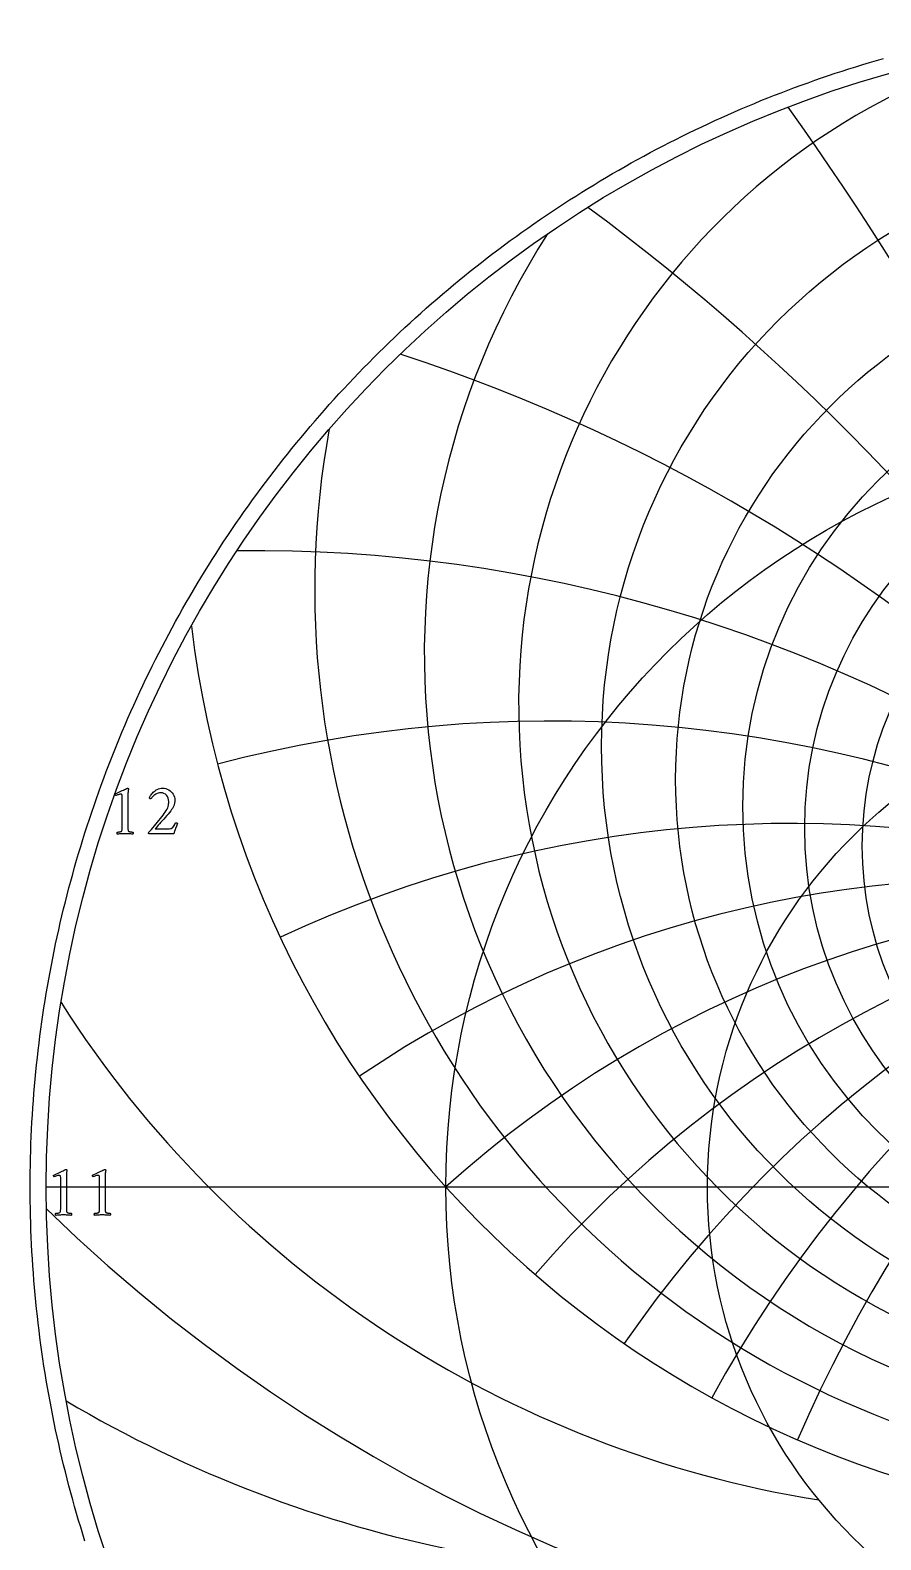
# Model space of a CAD drawing. Header units: millimetres. Extents: x -55 to 55, y -55 to 56.
# Drawn here: x -54.8 to -15, y -16.5 to 54 of the extents above; entities that cross this region are included whole.
import ezdxf

# ---------------------------------------------------------------- set-up
doc = ezdxf.new("R2010")
doc.units = ezdxf.units.MM
for name, color, linetype in [('CUT_OUTER', 1, 'Continuous'), ('ENGRAVE', 7, 'Continuous'), ('ENGRAVE_FINE', 8, 'Continuous'), ('TEXT', 5, 'Continuous')]:
    doc.layers.add(name, color=color, linetype=linetype)

msp = doc.modelspace()

# ---------------------------------------------------------------- linework, layer by layer
at = {"layer": 'CUT_OUTER'}
msp.add_lwpolyline([(-52.1935, -16.5348), (-52.294, -16.2143), (-52.3925, -15.8931), (-52.489, -15.5713), (-52.5836, -15.249), (-52.6761, -14.926), (-52.7667, -14.6025), (-52.8553, -14.2785), (-52.942, -13.9539), (-53.0266, -13.6288), (-53.1092, -13.3032), (-53.1898, -12.977), (-53.2685, -12.6504), (-53.3451, -12.3233), (-53.4197, -11.9958), (-53.4923, -11.6678), (-53.5629, -11.3393), (-53.6314, -11.0105), (-53.698, -10.6812), (-53.7625, -10.3515), (-53.825, -10.0214), (-53.8855, -9.691), (-53.944, -9.3602), (-54.0004, -9.029), (-54.0548, -8.6975), (-54.1071, -8.3656), (-54.1574, -8.0335), (-54.2057, -7.701), (-54.2519, -7.3683), (-54.2961, -7.0353), (-54.3383, -6.702), (-54.3784, -6.3684), (-54.4164, -6.0347), (-54.4524, -5.7007), (-54.4864, -5.3664), (-54.5183, -5.032), (-54.5481, -4.6974), (-54.5759, -4.3626), (-54.6017, -4.0277), (-54.6253, -3.6926), (-54.647, -3.3573), (-54.6665, -3.0219), (-54.6841, -2.6865), (-54.6995, -2.3509), (-54.7129, -2.0152), (-54.7242, -1.6794), (-54.7335, -1.3436), (-54.7407, -1.0078), (-54.7459, -0.6719), (-54.749, -0.3359), (-54.75, 0), (-54.749, 0.3359), (-54.7459, 0.6719), (-54.7407, 1.0078), (-54.7335, 1.3436), (-54.7242, 1.6794), (-54.7129, 2.0152), (-54.6995, 2.3509), (-54.6841, 2.6865), (-54.6665, 3.0219), (-54.647, 3.3573), (-54.6253, 3.6926), (-54.6017, 4.0277), (-54.5759, 4.3626), (-54.5481, 4.6974), (-54.5183, 5.032), (-54.4864, 5.3664), (-54.4524, 5.7007), (-54.4164, 6.0347), (-54.3784, 6.3684), (-54.3383, 6.702), (-54.2961, 7.0353), (-54.2519, 7.3683), (-54.2057, 7.701), (-54.1574, 8.0335), (-54.1071, 8.3656), (-54.0548, 8.6975), (-54.0004, 9.029), (-53.944, 9.3602), (-53.8855, 9.691), (-53.825, 10.0214), (-53.7625, 10.3515), (-53.698, 10.6812), (-53.6314, 11.0105), (-53.5629, 11.3393), (-53.4923, 11.6678), (-53.4197, 11.9958), (-53.3451, 12.3233), (-53.2685, 12.6504), (-53.1898, 12.977), (-53.1092, 13.3032), (-53.0266, 13.6288), (-52.942, 13.9539), (-52.8553, 14.2785), (-52.7667, 14.6025), (-52.6761, 14.926), (-52.5836, 15.249), (-52.489, 15.5713), (-52.3925, 15.8931), (-52.294, 16.2143), (-52.1935, 16.5348), (-52.0911, 16.8548), (-51.9867, 17.1741), (-51.8803, 17.4927), (-51.772, 17.8107), (-51.6617, 18.1281), (-51.5495, 18.4447), (-51.4354, 18.7607), (-51.3193, 19.0759), (-51.2013, 19.3905), (-51.0814, 19.7043), (-50.9595, 20.0173), (-50.8357, 20.3296), (-50.71, 20.6412), (-50.5824, 20.9519), (-50.4529, 21.2619), (-50.3215, 21.5711), (-50.1882, 21.8794), (-50.053, 22.187), (-49.9159, 22.4937), (-49.7769, 22.7995), (-49.6361, 23.1045), (-49.4934, 23.4086), (-49.3488, 23.7119), (-49.2024, 24.0142), (-49.0542, 24.3157), (-48.904, 24.6162), (-48.7521, 24.9158), (-48.5983, 25.2145), (-48.4426, 25.5122), (-48.2852, 25.809), (-48.1259, 26.1048), (-47.9648, 26.3996), (-47.802, 26.6934), (-47.6373, 26.9862), (-47.4708, 27.278), (-47.3025, 27.5687), (-47.1325, 27.8585), (-46.9606, 28.1471), (-46.787, 28.4347), (-46.6117, 28.7213), (-46.4346, 29.0067), (-46.2557, 29.2911), (-46.0751, 29.5744), (-45.8928, 29.8565), (-45.7087, 30.1376), (-45.523, 30.4175), (-45.3355, 30.6962), (-45.1463, 30.9738), (-44.9554, 31.2502), (-44.7628, 31.5255), (-44.5685, 31.7996), (-44.3725, 32.0724), (-44.1749, 32.3441), (-43.9756, 32.6145), (-43.7747, 32.8838), (-43.5721, 33.1517), (-43.3678, 33.4185), (-43.162, 33.6839), (-42.9545, 33.9481), (-42.7454, 34.2111), (-42.5346, 34.4727), (-42.3223, 34.733), (-42.1084, 34.9921), (-41.8929, 35.2498), (-41.6758, 35.5062), (-41.4572, 35.7612), (-41.237, 36.0149), (-41.0152, 36.2673), (-40.7919, 36.5182), (-40.5671, 36.7679), (-40.3407, 37.0161), (-40.1128, 37.2629), (-39.8834, 37.5083), (-39.6525, 37.7523), (-39.4201, 37.9949), (-39.1863, 38.2361), (-38.9509, 38.4758), (-38.7141, 38.7141), (-38.4758, 38.9509), (-38.2361, 39.1863), (-37.9949, 39.4201), (-37.7523, 39.6525), (-37.5083, 39.8834), (-37.2629, 40.1128), (-37.0161, 40.3407), (-36.7679, 40.5671), (-36.5182, 40.7919), (-36.2673, 41.0152), (-36.0149, 41.237), (-35.7612, 41.4572), (-35.5062, 41.6758), (-35.2498, 41.8929), (-34.9921, 42.1084), (-34.733, 42.3223), (-34.4727, 42.5346), (-34.2111, 42.7454), (-33.9481, 42.9545), (-33.6839, 43.162), (-33.4185, 43.3678), (-33.1517, 43.5721), (-32.8838, 43.7747), (-32.6145, 43.9756), (-32.3441, 44.1749), (-32.0724, 44.3725), (-31.7996, 44.5685), (-31.5255, 44.7628), (-31.2502, 44.9554), (-30.9738, 45.1463), (-30.6962, 45.3355), (-30.4175, 45.523), (-30.1376, 45.7087), (-29.8565, 45.8928), (-29.5744, 46.0751), (-29.2911, 46.2557), (-29.0067, 46.4346), (-28.7213, 46.6117), (-28.4347, 46.787), (-28.1471, 46.9606), (-27.8585, 47.1325), (-27.5687, 47.3025), (-27.278, 47.4708), (-26.9862, 47.6373), (-26.6934, 47.802), (-26.3996, 47.9648), (-26.1048, 48.1259), (-25.809, 48.2852), (-25.5122, 48.4426), (-25.2145, 48.5983), (-24.9158, 48.7521), (-24.6162, 48.904), (-24.3157, 49.0542), (-24.0142, 49.2024), (-23.7119, 49.3488), (-23.4086, 49.4934), (-23.1045, 49.6361), (-22.7995, 49.7769), (-22.4937, 49.9159), (-22.187, 50.053), (-21.8794, 50.1882), (-21.5711, 50.3215), (-21.2619, 50.4529), (-20.9519, 50.5824), (-20.6412, 50.71), (-20.3296, 50.8357), (-20.0173, 50.9595), (-19.7043, 51.0814), (-19.3905, 51.2013), (-19.0759, 51.3193), (-18.7607, 51.4354), (-18.4447, 51.5495), (-18.1281, 51.6617), (-17.8107, 51.772), (-17.4927, 51.8803), (-17.1741, 51.9867), (-16.8548, 52.0911), (-16.5348, 52.1935), (-16.2143, 52.294), (-15.8931, 52.3925), (-15.5713, 52.489), (-15.249, 52.5836), (-14.926, 52.6761)], dxfattribs=at)
at = {"layer": 'ENGRAVE'}
msp.add_lwpolyline([(-54, 0), (54, 0)], dxfattribs=at)
for centre, radius in [((0, 0), 54), ((0, 20.5693), 28.0828), ((0, 19.0262), 24.6247), ((0, 17.7713), 21.4865), ((0, 0), 35.3478), ((0, 16.7477), 18.6002), ((0, 15.9137), 15.9137), ((0, 0), 23.1383)]:
    msp.add_circle(centre, radius, dxfattribs=at)
for centre, radius, start, end in [((0, 22.4797), 31.9512, 104.652903, 75.347097), ((0, 24.8695), 36.3547, 147.339419, 32.660581), ((0, 27.9026), 41.4714, 169.605342, 10.394658), ((0, 31.8273), 47.5652, 186.817711, 353.182289), ((0, -39.2577), 52.8265, 48, 132), ((0, -39.2577), 52.8265, 48, 132), ((-9.755, 36.4062), 51.6724, 212.551282, 260.88684), ((-23.3039, 40.3636), 58.4958, 239.415548, 278.083995)]:
    msp.add_arc(centre, radius, start, end, dxfattribs=at)
at = {"layer": 'ENGRAVE_FINE'}
for centre, radius, start, end in [((-145.1396, -39.2577), 154.4544, 8.977692, 35.48643), ((-145.1396, -39.2577), 154.4544, 8.977692, 35.48643), ((-91.4982, -39.2577), 105.653, 13.606314, 53.548789), ((-91.4982, -39.2577), 105.653, 13.606314, 53.548789), ((-62.9562, -39.2577), 82.1834, 18.409528, 71.93986), ((-62.9562, -39.2577), 82.1834, 18.409528, 71.93986), ((-44.3267, -39.2577), 68.9601, 23.457516, 90.642678), ((-44.3267, -39.2577), 68.9601, 23.457516, 90.642678), ((44.3267, -39.2577), 68.9601, 89.357322, 156.542484), ((44.3267, -39.2577), 68.9601, 89.357322, 156.542484), ((-30.4994, -39.2577), 60.9988, 28.831877, 104.724148), ((-30.4994, -39.2577), 60.9988, 28.831877, 104.724148), ((30.4994, -39.2577), 60.9988, 75.275852, 151.168123), ((30.4994, -39.2577), 60.9988, 75.275852, 151.168123), ((-19.2273, -39.2577), 56.2168, 34.629994, 115.099318), ((-19.2273, -39.2577), 56.2168, 34.629994, 115.099318), ((19.2273, -39.2577), 56.2168, 64.900682, 145.370006), ((19.2273, -39.2577), 56.2168, 64.900682, 145.370006), ((-9.3147, -39.2577), 53.6414, 40.970494, 124.098899), ((-9.3147, -39.2577), 53.6414, 40.970494, 124.098899), ((9.3147, -39.2577), 53.6414, 55.901101, 139.029506), ((9.3147, -39.2577), 53.6414, 55.901101, 139.029506), ((0, 54.4824), 77.4375, 225.796451, 314.203549)]:
    msp.add_arc(centre, radius, start, end, dxfattribs=at)
at = {"layer": 'TEXT'}
for points in [[(-50.4534, 16.8642), (-50.4534, 18.2097), (-50.4543, 18.2427), (-50.4572, 18.2702), (-50.462, 18.2921), (-50.4687, 18.3085), (-50.4777, 18.3204), (-50.4896, 18.329), (-50.5041, 18.3341), (-50.5215, 18.3358), (-50.5428, 18.3342), (-50.5692, 18.3294), (-50.6007, 18.3214), (-50.6373, 18.3102), (-50.6741, 18.298), (-50.7063, 18.2868), (-50.7338, 18.2767), (-50.7565, 18.2676), (-50.77, 18.2802), (-50.7795, 18.294), (-50.7853, 18.3092), (-50.7872, 18.3256), (-50.7872, 18.3258), (-50.7872, 18.3264), (-50.7872, 18.3275), (-50.7872, 18.329), (-50.7868, 18.3351), (-50.7855, 18.34), (-50.7834, 18.3436), (-50.7804, 18.346), (-50.7126, 18.3768), (-50.6454, 18.4077), (-50.5789, 18.4389), (-50.513, 18.4703), (-50.4502, 18.5005), (-50.3929, 18.5278), (-50.3412, 18.5524), (-50.295, 18.5742), (-50.2567, 18.5921), (-50.229, 18.6049), (-50.2116, 18.6125), (-50.2047, 18.6151), (-50.1979, 18.6151), (-50.19, 18.6138), (-50.1834, 18.61), (-50.1781, 18.6036), (-50.174, 18.5947), (-50.1708, 18.5849), (-50.1681, 18.5759), (-50.1657, 18.5678), (-50.1638, 18.5606), (-50.1647, 18.5554), (-50.1672, 18.5397), (-50.1715, 18.5137), (-50.1774, 18.4771), (-50.1834, 18.431), (-50.1877, 18.3762), (-50.1902, 18.3127), (-50.1911, 18.2404), (-50.1911, 16.8642), (-50.191, 16.8274), (-50.1906, 16.7918), (-50.1901, 16.7575), (-50.1894, 16.7245), (-50.1878, 16.6936), (-50.1847, 16.6658), (-50.1801, 16.6408), (-50.174, 16.6189), (-50.1683, 16.6106), (-50.1579, 16.6027), (-50.1427, 16.5953), (-50.1229, 16.5883), (-50.1005, 16.582), (-50.0774, 16.5768), (-50.0536, 16.5726), (-50.0293, 16.5695), (-50.0064, 16.5673), (-49.9871, 16.5657), (-49.9715, 16.5647), (-49.9594, 16.5644), (-49.9549, 16.5563), (-49.9513, 16.5457), (-49.9489, 16.5325), (-49.9475, 16.5167), (-49.9476, 16.501), (-49.9496, 16.4878), (-49.9536, 16.4771), (-49.9594, 16.469), (-50.0095, 16.4723), (-50.0574, 16.4754), (-50.1031, 16.4783), (-50.1468, 16.481), (-50.1902, 16.4832), (-50.2354, 16.4848), (-50.2822, 16.4857), (-50.3307, 16.4861), (-50.3774, 16.4857), (-50.4219, 16.4848), (-50.4642, 16.4832), (-50.5045, 16.481), (-50.5451, 16.4783), (-50.5888, 16.4754), (-50.6354, 16.4723), (-50.685, 16.469), (-50.6909, 16.4771), (-50.6948, 16.4878), (-50.6968, 16.501), (-50.6969, 16.5167), (-50.6955, 16.5325), (-50.6931, 16.5457), (-50.6896, 16.5563), (-50.685, 16.5644), (-50.673, 16.5647), (-50.6573, 16.5657), (-50.6381, 16.5673), (-50.6152, 16.5695), (-50.5908, 16.5726), (-50.5671, 16.5768), (-50.544, 16.582), (-50.5215, 16.5883), (-50.5019, 16.5953), (-50.4874, 16.6027), (-50.4781, 16.6106), (-50.4738, 16.6189), (-50.4676, 16.6408), (-50.4627, 16.6658), (-50.4591, 16.6936), (-50.4568, 16.7245), (-50.4553, 16.7575), (-50.4542, 16.7918), (-50.4536, 16.8274), (-50.4534, 16.8642)], [(-47.8713, 16.9766), (-47.8885, 16.9343), (-47.9062, 16.8893), (-47.9243, 16.8415), (-47.9428, 16.7909), (-47.9611, 16.74), (-47.9786, 16.6909), (-47.9952, 16.6437), (-48.0109, 16.5985), (-48.025, 16.5578), (-48.0365, 16.5244), (-48.0454, 16.4982), (-48.0518, 16.4793), (-49.2032, 16.4793), (-49.2084, 16.4832), (-49.2138, 16.4882), (-49.2195, 16.4943), (-49.2253, 16.5014), (-49.2306, 16.5087), (-49.2343, 16.5154), (-49.2365, 16.5215), (-49.2373, 16.5269), (-49.167, 16.6061), (-49.0959, 16.687), (-49.0239, 16.7697), (-48.9511, 16.854), (-48.8787, 16.9389), (-48.808, 17.0234), (-48.7391, 17.1075), (-48.6718, 17.1912), (-48.6077, 17.273), (-48.5483, 17.3513), (-48.4936, 17.4262), (-48.4436, 17.4978), (-48.397, 17.5704), (-48.3597, 17.6383), (-48.3315, 17.7015), (-48.3124, 17.7601), (-48.2997, 17.8169), (-48.2907, 17.875), (-48.2853, 17.9344), (-48.2835, 17.9951), (-48.2899, 18.0769), (-48.3094, 18.1518), (-48.3419, 18.22), (-48.3874, 18.2813), (-48.4428, 18.3319), (-48.5053, 18.3681), (-48.5748, 18.3898), (-48.6514, 18.3971), (-48.7156, 18.3935), (-48.7757, 18.3826), (-48.8315, 18.3645), (-48.883, 18.3392), (-48.93, 18.3096), (-48.9724, 18.2787), (-49.0101, 18.2466), (-49.0431, 18.2131), (-49.0712, 18.1812), (-49.0942, 18.1535), (-49.1121, 18.1301), (-49.1248, 18.1109), (-49.1352, 18.1123), (-49.1457, 18.1165), (-49.1565, 18.1234), (-49.1674, 18.1331), (-49.1771, 18.1434), (-49.184, 18.1522), (-49.1882, 18.1596), (-49.1896, 18.1654), (-49.1822, 18.1834), (-49.1704, 18.2068), (-49.1541, 18.2354), (-49.1334, 18.2693), (-49.1081, 18.3064), (-49.0784, 18.3443), (-49.0443, 18.383), (-49.0056, 18.4226), (-48.9631, 18.4612), (-48.9175, 18.4967), (-48.8686, 18.5293), (-48.8166, 18.5589), (-48.7613, 18.5835), (-48.7029, 18.601), (-48.6412, 18.6116), (-48.5764, 18.6151), (-48.4982, 18.6101), (-48.4235, 18.5951), (-48.3525, 18.5701), (-48.2852, 18.535), (-48.223, 18.4921), (-48.1676, 18.4435), (-48.1191, 18.3891), (-48.0774, 18.329), (-48.0438, 18.2649), (-48.0199, 18.1987), (-48.0055, 18.1303), (-48.0007, 18.0598), (-48.0039, 17.9894), (-48.0135, 17.921), (-48.0295, 17.8548), (-48.0518, 17.7907), (-48.0797, 17.7288), (-48.1123, 17.669), (-48.1495, 17.6113), (-48.1915, 17.5557), (-48.251, 17.483), (-48.3137, 17.4079), (-48.3796, 17.3305), (-48.4487, 17.2508), (-48.5184, 17.1712), (-48.5862, 17.0941), (-48.6521, 17.0196), (-48.7161, 16.9476), (-48.7759, 16.8805), (-48.8293, 16.8203), (-48.8764, 16.7672), (-48.9171, 16.7211), (-48.2562, 16.7211), (-48.209, 16.7251), (-48.1664, 16.7369), (-48.1281, 16.7566), (-48.0944, 16.7841), (-48.0634, 16.8198), (-48.0335, 16.8638), (-48.0047, 16.916), (-47.9769, 16.9766), (-47.972, 16.9855), (-47.9641, 16.9919), (-47.9532, 16.9958), (-47.9394, 16.997), (-47.9334, 16.9966), (-47.9258, 16.9953), (-47.9164, 16.9932), (-47.9053, 16.9902), (-47.8943, 16.9868), (-47.8849, 16.9834), (-47.8772, 16.98), (-47.8713, 16.9766)], [(-53.3256, -0.9328), (-53.3256, 0.4127), (-53.3265, 0.4457), (-53.3294, 0.4732), (-53.3342, 0.4951), (-53.3409, 0.5115), (-53.35, 0.5234), (-53.3618, 0.5319), (-53.3764, 0.537), (-53.3937, 0.5387), (-53.415, 0.5371), (-53.4414, 0.5324), (-53.4729, 0.5244), (-53.5095, 0.5132), (-53.5464, 0.5009), (-53.5785, 0.4898), (-53.606, 0.4797), (-53.6288, 0.4706), (-53.6422, 0.4832), (-53.6518, 0.497), (-53.6575, 0.5121), (-53.6594, 0.5285), (-53.6594, 0.5287), (-53.6594, 0.5294), (-53.6594, 0.5304), (-53.6594, 0.5319), (-53.659, 0.5381), (-53.6577, 0.543), (-53.6556, 0.5466), (-53.6526, 0.549), (-53.5848, 0.5797), (-53.5176, 0.6107), (-53.4511, 0.6419), (-53.3852, 0.6733), (-53.3224, 0.7034), (-53.2651, 0.7308), (-53.2134, 0.7554), (-53.1672, 0.7772), (-53.129, 0.7951), (-53.1012, 0.8078), (-53.0838, 0.8155), (-53.0769, 0.8181), (-53.0701, 0.8181), (-53.0622, 0.8168), (-53.0556, 0.813), (-53.0503, 0.8066), (-53.0463, 0.7976), (-53.0431, 0.7878), (-53.0403, 0.7789), (-53.038, 0.7708), (-53.036, 0.7636), (-53.0369, 0.7583), (-53.0394, 0.7427), (-53.0437, 0.7166), (-53.0497, 0.6801), (-53.0556, 0.634), (-53.0599, 0.5792), (-53.0624, 0.5156), (-53.0633, 0.4434), (-53.0633, -0.9328), (-53.0632, -0.9697), (-53.0629, -1.0052), (-53.0623, -1.0395), (-53.0616, -1.0725), (-53.06, -1.1034), (-53.0569, -1.1313), (-53.0523, -1.1562), (-53.0463, -1.1781), (-53.0405, -1.1864), (-53.0301, -1.1943), (-53.015, -1.2017), (-52.9952, -1.2088), (-52.9727, -1.2151), (-52.9496, -1.2203), (-52.9259, -1.2244), (-52.9015, -1.2275), (-52.8786, -1.2297), (-52.8593, -1.2313), (-52.8437, -1.2323), (-52.8317, -1.2326), (-52.8271, -1.2407), (-52.8236, -1.2514), (-52.8211, -1.2646), (-52.8197, -1.2803), (-52.8198, -1.2961), (-52.8219, -1.3093), (-52.8258, -1.3199), (-52.8317, -1.328), (-52.8817, -1.3247), (-52.9296, -1.3216), (-52.9754, -1.3187), (-53.019, -1.3161), (-53.0624, -1.3138), (-53.1076, -1.3122), (-53.1544, -1.3113), (-53.203, -1.311), (-53.2496, -1.3113), (-53.2941, -1.3122), (-53.3364, -1.3138), (-53.3767, -1.3161), (-53.4173, -1.3187), (-53.461, -1.3216), (-53.5076, -1.3247), (-53.5572, -1.328), (-53.5631, -1.3199), (-53.567, -1.3093), (-53.569, -1.2961), (-53.5691, -1.2803), (-53.5678, -1.2646), (-53.5653, -1.2514), (-53.5618, -1.2407), (-53.5572, -1.2326), (-53.5452, -1.2323), (-53.5295, -1.2313), (-53.5103, -1.2297), (-53.4874, -1.2275), (-53.463, -1.2244), (-53.4393, -1.2203), (-53.4162, -1.2151), (-53.3937, -1.2088), (-53.3741, -1.2017), (-53.3597, -1.1943), (-53.3503, -1.1864), (-53.346, -1.1781), (-53.3399, -1.1562), (-53.335, -1.1313), (-53.3313, -1.1034), (-53.329, -1.0725), (-53.3275, -1.0395), (-53.3264, -1.0052), (-53.3258, -0.9697), (-53.3256, -0.9328)], [(-51.5134, -0.9328), (-51.5134, 0.4127), (-51.5143, 0.4457), (-51.5172, 0.4732), (-51.522, 0.4951), (-51.5287, 0.5115), (-51.5377, 0.5234), (-51.5495, 0.5319), (-51.5641, 0.537), (-51.5815, 0.5387), (-51.6028, 0.5371), (-51.6292, 0.5324), (-51.6607, 0.5244), (-51.6973, 0.5132), (-51.7341, 0.5009), (-51.7663, 0.4898), (-51.7937, 0.4797), (-51.8165, 0.4706), (-51.8299, 0.4832), (-51.8395, 0.497), (-51.8453, 0.5121), (-51.8472, 0.5285), (-51.8472, 0.5287), (-51.8472, 0.5294), (-51.8472, 0.5304), (-51.8472, 0.5319), (-51.8468, 0.5381), (-51.8455, 0.543), (-51.8434, 0.5466), (-51.8404, 0.549), (-51.7726, 0.5797), (-51.7054, 0.6107), (-51.6389, 0.6419), (-51.573, 0.6733), (-51.5102, 0.7034), (-51.4529, 0.7308), (-51.4012, 0.7554), (-51.355, 0.7772), (-51.3167, 0.7951), (-51.289, 0.8078), (-51.2716, 0.8155), (-51.2647, 0.8181), (-51.2579, 0.8181), (-51.25, 0.8168), (-51.2434, 0.813), (-51.2381, 0.8066), (-51.234, 0.7976), (-51.2308, 0.7878), (-51.2281, 0.7789), (-51.2257, 0.7708), (-51.2238, 0.7636), (-51.2247, 0.7583), (-51.2272, 0.7427), (-51.2315, 0.7166), (-51.2374, 0.6801), (-51.2434, 0.634), (-51.2477, 0.5792), (-51.2502, 0.5156), (-51.2511, 0.4434), (-51.2511, -0.9328), (-51.251, -0.9697), (-51.2506, -1.0052), (-51.2501, -1.0395), (-51.2494, -1.0725), (-51.2478, -1.1034), (-51.2447, -1.1313), (-51.2401, -1.1562), (-51.234, -1.1781), (-51.2283, -1.1864), (-51.2178, -1.1943), (-51.2027, -1.2017), (-51.1829, -1.2088), (-51.1605, -1.2151), (-51.1374, -1.2203), (-51.1136, -1.2244), (-51.0893, -1.2275), (-51.0664, -1.2297), (-51.0471, -1.2313), (-51.0314, -1.2323), (-51.0194, -1.2326), (-51.0148, -1.2407), (-51.0113, -1.2514), (-51.0089, -1.2646), (-51.0075, -1.2803), (-51.0076, -1.2961), (-51.0096, -1.3093), (-51.0136, -1.3199), (-51.0194, -1.328), (-51.0695, -1.3247), (-51.1174, -1.3216), (-51.1631, -1.3187), (-51.2068, -1.3161), (-51.2502, -1.3138), (-51.2953, -1.3122), (-51.3422, -1.3113), (-51.3907, -1.311), (-51.4373, -1.3113), (-51.4818, -1.3122), (-51.5242, -1.3138), (-51.5645, -1.3161), (-51.6051, -1.3187), (-51.6488, -1.3216), (-51.6954, -1.3247), (-51.745, -1.328), (-51.7508, -1.3199), (-51.7548, -1.3093), (-51.7568, -1.2961), (-51.7569, -1.2803), (-51.7555, -1.2646), (-51.7531, -1.2514), (-51.7496, -1.2407), (-51.745, -1.2326), (-51.733, -1.2323), (-51.7173, -1.2313), (-51.698, -1.2297), (-51.6752, -1.2275), (-51.6508, -1.2244), (-51.627, -1.2203), (-51.6039, -1.2151), (-51.5815, -1.2088), (-51.5619, -1.2017), (-51.5474, -1.1943), (-51.5381, -1.1864), (-51.5338, -1.1781), (-51.5276, -1.1562), (-51.5227, -1.1313), (-51.5191, -1.1034), (-51.5168, -1.0725), (-51.5153, -1.0395), (-51.5142, -1.0052), (-51.5136, -0.9697), (-51.5134, -0.9328)]]:
    msp.add_lwpolyline(points, close=True, dxfattribs=at)

doc.saveas('drawing.dxf')
